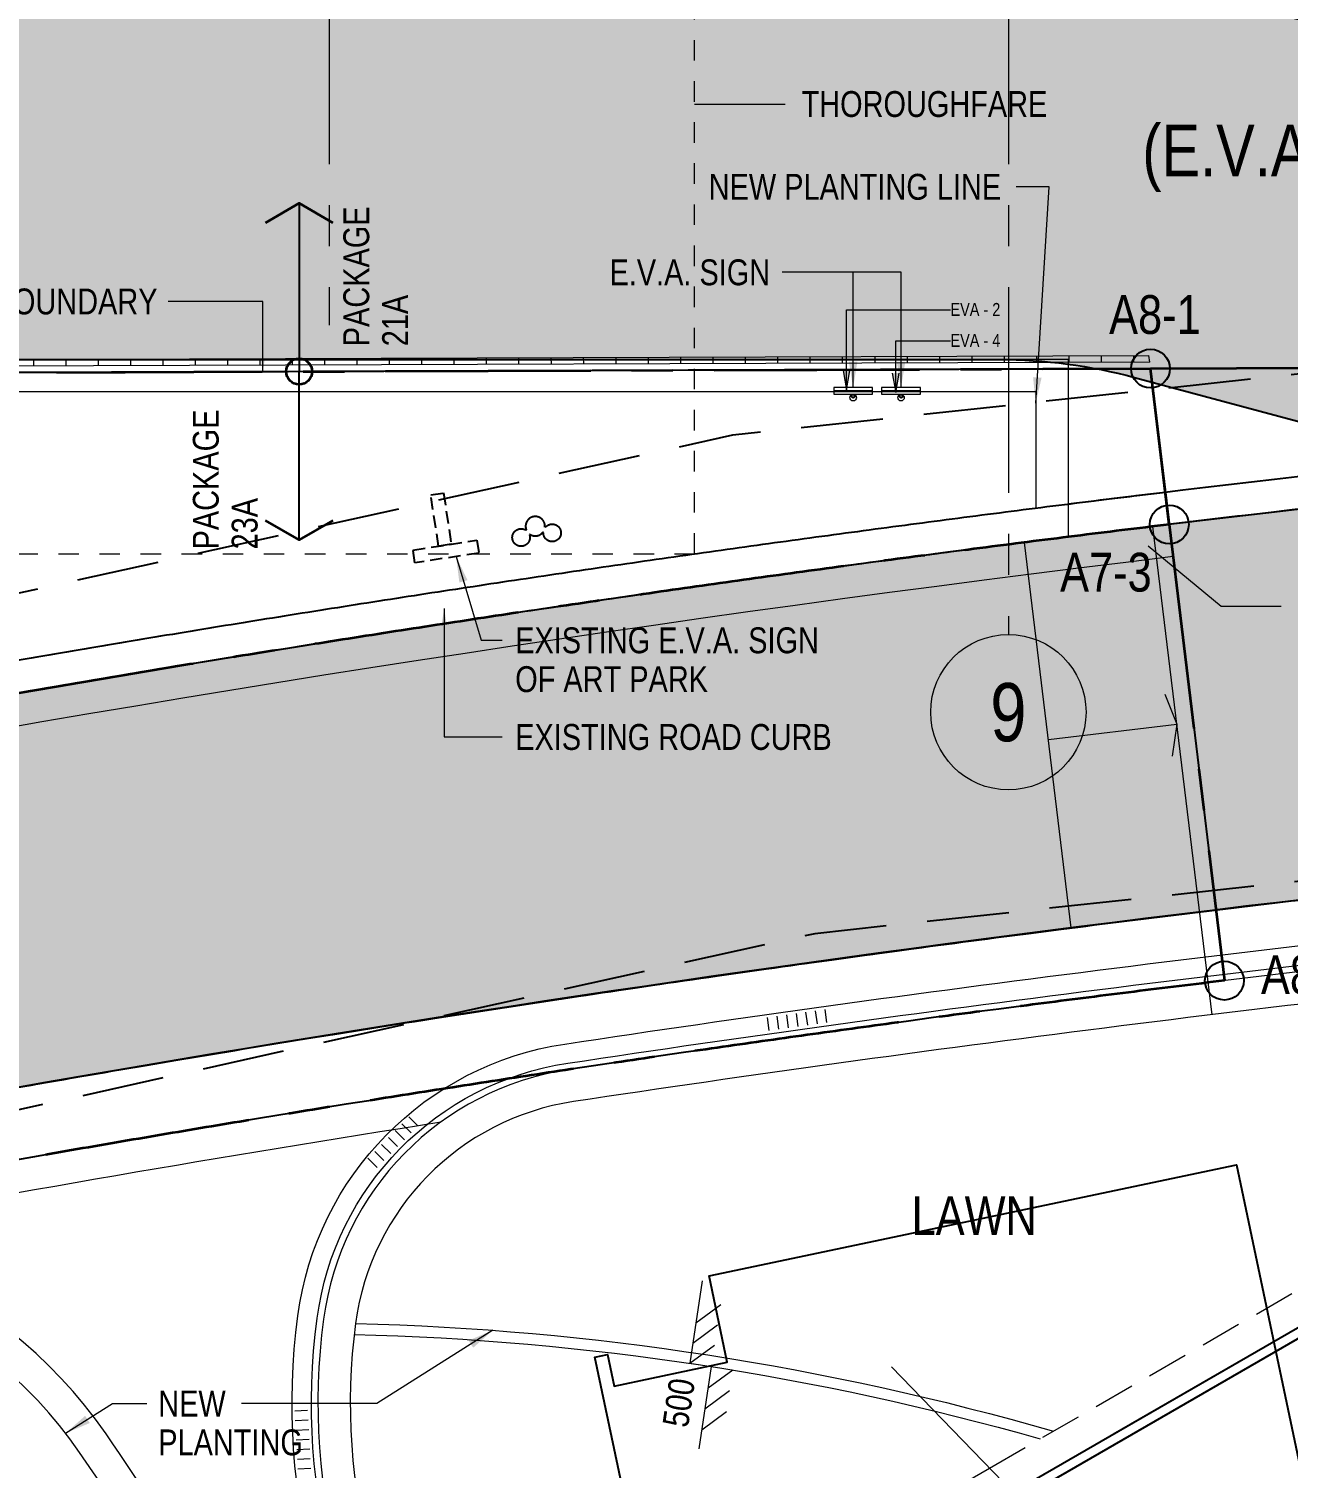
# Model space of a CAD drawing. Header units: millimetres. Extents: x 833576263 to 1668046980, y 817519639 to 1636103653.
# Drawn here: x 834050248 to 834069716, y 818009994 to 818032238 of the extents above; entities that cross this region are included whole.
import ezdxf
from ezdxf.enums import TextEntityAlignment as Align

# ---------------------------------------------------------------- set-up
doc = ezdxf.new("R2010")
doc.units = ezdxf.units.MM
doc.header["$LTSCALE"] = 100
doc.header["$MEASUREMENT"] = 0
for name, pattern in [('C160$0$DASHED', [19.049999999999997, 12.7, -6.35]), ('C160$0$Hidden', [9.524999999999999, 6.35, -3.175]), ('R_P_Grid$0$CENTER', [50.800000000000004, 31.75, -6.35, 6.35, -6.35]), ('R_P_LG$0$Dash', [6.349999999999998, 3.174999999999999, -3.174999999999999]), ('R_P_LG$0$HIDDEN', [9.524999999999999, 6.35, -3.175]), ('R_P_LG$0$HIDDEN2', [4.762499999999999, 3.175, -1.5875]), ('R_P_LG$0$HIDDENX2', [19.049999999999997, 12.7, -6.35]), ('R_site$0$HIDDENX2', [19.049999999999997, 12.7, -6.35])]:
    doc.linetypes.add(name, pattern=pattern)
doc.layers.get('Defpoints').update_dxf_attribs({"color": 170})
for name, color, linetype in [('C160$0$+C160', 6, 'C160$0$Hidden'), ('C160$0$EVA', 1, 'C160$0$DASHED'), ('R_P_LG$0$G-SITE(Drainage Reserve)', 7, 'R_P_LG$0$HIDDENX2'), ('R_site$0$000-structure-b', 3, 'Continuous'), ('R_site$0$G-SITE(Drainage Reserve)', 7, 'R_site$0$HIDDENX2'), ('X-REF', 7, 'Continuous')]:
    doc.layers.add(name, color=color, linetype=linetype)
doc.layers.add('R_P_Grid$0$Defpoints-1', color=5, linetype='Continuous', plot=False)
for name, color, linetype, lineweight in [('R_P_Grid$0$RDA0251-LG', 6, 'R_P_Grid$0$CENTER', 18), ('R_P_Grid$0$RDA0251-PARK', 7, 'R_P_Grid$0$CENTER', 18), ('R_P_Grid$0$RDA9101_21A', 2, 'R_P_Grid$0$CENTER', 35), ('R_P_Grid$0$RDA9101_P46A', 2, 'R_P_Grid$0$CENTER', 35), ('R_P_Grid$0$RDA9102', 1, 'Continuous', 25), ('R_P_LG$0$4-LINE', 7, 'Continuous', 9), ('R_P_LG$0$A-ANNO-KEYN', 8, 'Continuous', 9), ('R_P_LG$0$RDA0324', 7, 'Continuous', 18), ('R_P_LG$0$RDA04011', 4, 'Continuous', 25), ('R_P_LG$0$RDA04031', 3, 'Continuous', 25), ('R_P_LG$0$RDA0624', 7, 'Continuous', 13), ('R_P_LG$0$RDA2202', 3, 'Continuous', 25), ('R_P_LG$0$RDA2301', 7, 'Continuous', 18), ('R_P_LG$0$RDA2302', 7, 'R_P_LG$0$HIDDEN', 18), ('R_P_LG$0$RDA4401', 1, 'Continuous', 18), ('R_P_LG$0$RDA4701', 7, 'Continuous', 18), ('R_P_LG$0$RDA4702', 6, 'Continuous', 18), ('R_P_LG$0$RDA5803', 1, 'Continuous', 20), ('R_P_LG$0$RDA8201', 7, 'Continuous', 18), ('R_P_LG$0$RDA9801', 7, 'Continuous', 18), ('R_site$0$000-Architecture boundary', 2, 'Continuous', 0), ('R_WKCD_PARK$0$000-PAV-Concrete-b', 1, 'Continuous', 25), ('R_WKCD_PARK$0$RDA9801', 7, 'Continuous', 18)]:
    doc.layers.add(name, color=color, linetype=linetype, lineweight=lineweight)
doc.layers.add('R_P_LG$0$UN-PLOT', color=7, linetype='Continuous', lineweight=18, plot=False)
doc.styles.add('R_P_Grid$0$ARIAL', font='arial.ttf', dxfattribs={"width": 0.8})
doc.styles.add('R_P_Grid$0$R_GRID', font='arial.ttf', dxfattribs={"width": 0.8})
doc.styles.add('R_P_LG$0$Arial', font='arial.ttf', dxfattribs={"width": 0.8})
doc.styles.add('R_P_LG$0$Arial_2', font='arial.ttf', dxfattribs={"width": 0.8, "height": 199.9999999999999})
doc.styles.add('R_P_LG$0$romans', font='arial.ttf', dxfattribs={"width": 0.8})
doc.dimstyles.new('R_P_LG$0$M_200LA', dxfattribs={"dimscale": 200, "dimtxt": 2.5, "dimasz": 2, "dimexe": 0.8, "dimexo": 0, "dimgap": 0.75, "dimtad": 1, "dimdec": 0, "dimrnd": 1, "dimzin": 12, "dimdsep": 46, "dimtxsty": 'R_P_LG$0$romans', "dimcen": 2, "dimdle": 1, "dimclrd": 7, "dimclre": 7, "dimclrt": 4, "dimaunit": 1, "dimadec": 3, "dimazin": 0, "dimtfac": 1, "dimtdec": 0, "dimtix": 1, "dimtmove": 2, "dimatfit": 3, "dimfxl": 1, "dimtolj": 1, "dimlwd": 18, "dimlwe": 18, "dimarcsym": 0})
pattern_1 = [(45, (0, 0), (-50.51394068101398, 151.541822043042), [0, -142.875])]

# ---------------------------------------------------------------- blocks, each defined once
blk = doc.blocks.new('R_P_Grid$0$mark-1')
at = {"linetype": 'Continuous'}
blk.add_circle((-4.446443213623752e-14, 6.661338147750939e-15), 4, dxfattribs=at)
at = {"color": 3, "style": 'R_P_Grid$0$R_GRID', "width": 0.8}
blk.add_attdef('GRID', text='', height=3, dxfattribs=at).set_placement((-4.446443213623752e-14, 6.661338147750939e-15), align=Align.MIDDLE_CENTER)
blk = doc.blocks.new('R_P_Grid')
at = {"layer": 'R_P_Grid$0$Defpoints-1'}
for points in [[(834116992.9999999, 818077298.7), (834126573.3750521, 818091401.6999933), (834130473.9999999, 818097143.7), (834143758.4295808, 818116699.7), (833974486.7603672, 818116699.7, 0.05349236090947104), (833969963.9999999, 818084413.7), (833969889.9999999, 818040226.7), (833984641.0001659, 818026699.9998565), (834067586.5298709, 818026987.1087502), (834108001, 818027126.9999999, -0.1498646468250318)], [(834108440.3618884, 818007620.0929712, -0.1997282370089024), (834109168.6806043, 818019975.8713452, -0.02084519618489292), (834108000.9999999, 818027126.9999999), (834067586.5298709, 818026987.1087502), (834068728.4179262, 818017529.1904271, 0.01618129998536882), (834046498.63326, 818014112.3536246, 0.1579728205879089), (834065282.6574936, 817978992.624304, 0.1381182971295977), (834075161.0324117, 817973700.7835401, 0.07199480643906475), (834091040.6114165, 817972530.6304362, 0.07237412416829277), (834117284.2883334, 817982913.1773261, -0.01703961620561868), (834113742.37599, 817988285.2386328), (834114198.379233, 817992921.5811311, 0.1458815804605306), (834113708.5516616, 817995445.6422849, -0.03651851666209613)]]:
    blk.add_lwpolyline(points, format="xyb", close=True, dxfattribs=at)
at = {"layer": 'R_P_Grid$0$RDA0251-LG'}
for p, q in [((834054889.9999967, 818124763.3666668), (834054889.9999967, 818027660.0333312)), ((834065389.9999967, 818124763.3666668), (834065389.9999964, 818022877.1783665))]:
    blk.add_line(p, q, dxfattribs=at)
at = {"layer": 'R_P_Grid$0$RDA0251-PARK'}
blk.add_line((834082954.1016123, 818019726.6999927), (834052150.1197389, 818001942.0127659), dxfattribs=at)
at = {"layer": 'R_P_Grid$0$RDA9101_21A'}
blk.add_line((834067877.3898227, 818024578.0024849), (834067586.5298709, 818026987.1087502), dxfattribs=at)
blk.add_lwpolyline([(834116992.9999999, 818077298.7), (834130473.9999999, 818097143.7), (834143758.4295808, 818116699.7), (833974486.7603672, 818116699.7, 0.05349236090947128), (833969963.9999999, 818084413.7), (833969889.9999999, 818040226.7), (833984641.0001659, 818026699.9998565), (834067586.5298709, 818026987.1087501), (834108000.9999999, 818027126.9999999, -0.1498646468251182)], format="xyb", close=True, dxfattribs=at)
at = {"layer": 'R_P_Grid$0$RDA9101_P46A'}
blk.add_lwpolyline([(834116992.9999999, 818077298.7), (834130473.9999999, 818097143.7), (834143758.4295808, 818116699.7), (833974486.7603672, 818116699.7, 0.05349236090947128), (833969963.9999999, 818084413.7), (833969889.9999999, 818040226.7), (833969957.428766, 818008440.0812304, 0.05555362442850548), (834021539.7888343, 818015825.7687982, -0.03327651942992129), (834067877.3898227, 818024578.0024849), (834068728.4179262, 818017529.1904271, 0.01618129998536882), (834046498.63326, 818014112.3536246, 0.157972820587046), (834065282.6574935, 817978992.6243042, 0.1381182971284425), (834075161.0324113, 817973700.7835402, 0.0719948064404726), (834091040.6114165, 817972530.6304362, 0.07237412416829263), (834117284.2883334, 817982913.1773261, -0.01703961620561855), (834113742.37599, 817988285.2386328), (834114198.379233, 817992921.581131, 0.1458815804604409), (834113708.5516616, 817995445.6422848, -0.03651851666338098), (834108440.3618883, 818007620.0929716, -0.1997282370030871), (834109168.6806043, 818019975.8713452, -0.02084519618570019), (834108000.9999999, 818027126.9999999, -0.1498646468251182)], format="xyb", close=True, dxfattribs=at)
at = {"layer": 'R_P_Grid$0$RDA9102'}
for centre, radius in [((834067586.5298709, 818026987.1087502), 300), ((834067877.3898227, 818024578.0024849), 299.9999999999999), ((834068728.4179262, 818017529.1904271), 300)]:
    blk.add_circle(centre, radius, dxfattribs=at)
at = {"layer": 'R_P_Grid$0$RDA0251-LG', "xscale": 300, "yscale": 300, "zscale": 300}
blk.add_blockref('R_P_Grid$0$mark-1', (834065389.9999964, 818021677.1783665), dxfattribs=at).add_auto_attribs({'GRID': '9'})
at = {"layer": 'R_P_Grid$0$RDA9102', "style": 'R_P_Grid$0$ARIAL', "width": 0.8}
for s, rotation, p in [('A8-1', 5.464151336010184e-06, (834066946.7073563, 818027522.3010654)), ('A7-3', 3.396031469342597e-06, (834066189.1284984, 818023540.5449314)), ('A8-2', 5.464151336010184e-06, (834069294.1115139, 818017321.1001303))]:
    blk.add_text(s, height=600, rotation=rotation, dxfattribs=at).set_placement(p)
blk = doc.blocks.new('R_site$0$A$C486978F0')
at = {"layer": 'R_site$0$000-Architecture boundary'}
blk.add_lwpolyline([(-13.85011690610554, 1.78283108829055), (-12.70525282504968, 2.024049321073107), (-12.4547569679562, 0.8351520061260089), (-10.43412079068366, 1.260891878628172), (-9.839321985840797, -1.562127671786584), (-0.5923428693786263, 0.3861734393285587), (-1.520105699426495, 4.789498708560131), (-4.636680142371915, 4.132849074783735), (-7.041646144120023, 15.5472399344435), (-15.19268699490931, 13.82984858460259), (-14.91126572340727, 12.49417382339016), (-16.65791733423248, 12.12616139126476), (-16.76100195560139, 12.61541910155211), (-16.95670521724969, 12.57418521563523), (-16.22789647174068, 9.115130952442996), (-23.58144652959891, 7.565767688211054), (-20.54457073588856, -6.847777981893159), (-12.39352988498285, -5.13038663205225)], close=True, dxfattribs=at)
blk = doc.blocks.new('R_site$0$architecture 2')
at = {"layer": 'R_site$0$000-structure-b'}
blk.add_lwpolyline([(834071.3198502127, 818003.2704884517), (834074.4364246553, 818003.9271380898), (834075.3641874915, 817999.523812822), (834066.1172083771, 817997.5755116979), (834065.5224095684, 818000.3985312474), (834063.5017733916, 817999.9727913721), (834063.2512775337, 818001.1616886868), (834062.1064134522, 818000.9204704525), (834063.563000483, 817994.0072527342), (834055.4119596347, 817992.2898613728), (834052.3750838216, 818006.7034070386), (834059.7286338763, 818008.2527703131), (834058.9998251258, 818011.7118245753), (834059.1955283876, 818011.7530584614), (834059.2986130095, 818011.2638007515), (834061.0452646199, 818011.631813186), (834060.7638433463, 818012.9674879467), (834068.9148841948, 818014.684879308)], close=True, dxfattribs=at)
blk.add_blockref('R_site$0$A$C486978F0', (834075.956530343, 817999.1376393598))
blk = doc.blocks.new('R_site')
at = {"layer": 'Defpoints', "flags": 128}
blk.add_lwpolyline([(834176136, 818164362.7000002), (834130473.9999999, 818097143.7), (834116992.9999999, 818077298.7), (834114838.9999999, 818072796.7000002), (834112948.0000001, 818068178.7), (834111323.9999999, 818063459.7), (834109973.9999999, 818058654.7000002), (834108902, 818053780.7), (834108110.9999999, 818048852.7), (834107605.0000001, 818043887.7), (834107384.0000001, 818038901.7), (834107448.9999999, 818033911.7000002), (834107801.0000001, 818028933.7000002), (834108000, 818027126.7), (833984641, 818026699.7), (833969889.9999999, 818040226.7), (833969928.0000001, 818062442.7), (833969963.9999999, 818084413.7), (833970929.9999999, 818097533.7), (833973343, 818111638.7), (833977019.9999999, 818125728.7), (833981573.9999999, 818138094.7)], dxfattribs=at)
at = {"layer": 'R_site$0$G-SITE(Drainage Reserve)', "flags": 128}
blk.add_lwpolyline([(833956628.856679, 818021451.1626452), (833964759.1950485, 818010737.3181994), (833975887.2933776, 818010459.4390956), (834007078.5259482, 818014004.6074376), (834061130.7838864, 818025962.1988494), (834090586.3940976, 818029148.3483062), (834127467.1894833, 818034735.4409635), (834127474.2260138, 818034256.5501928), (834127663.9899865, 818031803.8897867), (834127943.529674, 818029359.8335279), (834128305.5249759, 818026973.4459524), (834091590.4058999, 818021411.4516933), (834062396.4161147, 818018253.6011508), (834008364.8740518, 818006300.5925624), (833974067.3066221, 818002402.3609045), (833960662.0251503, 818002737.1034175), (833953094.5433207, 818012709.2373548), (833948573.3483185, 818012313.0204383), (833947840.021196, 818020680.9491744)], close=True, dxfattribs=at)
at = {"xscale": 1000, "yscale": 1000, "zscale": 1000}
blk.add_blockref('R_site$0$architecture 2', (0, 0), dxfattribs=at)
blk = doc.blocks.new('R_WKCD_PARK')
at = {"layer": 'Defpoints'}
blk.add_lwpolyline([(833961618.0110648, 817879844.8784273), (833961668.2652874, 817994331.6484607, -0.4057052637153095), (833969535.8480487, 818002424.7578534, 0.05618692786495175), (834023042.8602173, 818010017.0876592, -0.04697941049701544), (834087592.4085618, 818020388.9735513, -0.0163588099891262), (834088573.1495099, 818020421.0696499), (834091396.5953152, 818020421.0696499, -0.01214730960827476), (834090782.7578804, 818020569.6642944), (834073470.974117, 818025208.3427724, 0.03724923109503464), (834021539.7888765, 818015825.7687958, -0.05618692792992909), (833969363.6877087, 818008422.287413, 0.4057052637058618), (833955668.2658656, 817994334.2821738), (833955618.001523, 817879824.457176)], format="xyb", dxfattribs=at)
at = {"layer": 'R_WKCD_PARK$0$000-PAV-Concrete-b'}
blk.add_lwpolyline([(834080986.8826205, 818019893.102549, 0.02391798539810226), (834047938.8769406, 818015496.688719)], format="xyb", dxfattribs=at)
for centre, radius, start, end in [((834110389.602959, 817672462.0159103), 355173.0272623168, 93.44692586746964, 97.12839964510447), ((834110362.8854094, 817672590.3078665), 354542.1330762391, 93.448745978923, 97.13679896576338)]:
    blk.add_arc(centre, radius, start, end, dxfattribs=at)
at = {"layer": 'R_WKCD_PARK$0$RDA9801'}
for p, q in [((834066314.9999973, 818027126.7000018), (833996689.9999987, 818027126.7000033)), ((834066314.9999973, 818027126.7000018), (834066314.9999973, 818024385.5720713)), ((834065814.9999971, 818026626.700002), (833997189.9999988, 818026626.7000034)), ((834065814.9999971, 818026626.700002), (834065814.9999971, 818024826.5952711)), ((834067877.3898407, 818024578.0023395), (834067937.3213995, 818024081.6071042))]:
    blk.add_line(p, q, dxfattribs=at)
for centre, radius, start, end in [((834110362.8854092, 817672590.3078665), 355042.1330762459, 97.20802031982258, 104.5088182069845), ((834110389.6029574, 817672462.0159147), 354673.0272575364, 96.88420250895894, 99.99380596732134), ((834110362.8854092, 817672590.3078665), 354542.1330762459, 97.13679896730021, 104.508819634902), ((834110389.6029564, 817672462.0159113), 354173.0272606731, 96.88420250876436, 104.5078058805684), ((834045284.5383165, 818006244.8711003), 7500, 34.79116193000269, 101.0370876707613), ((834045284.5383164, 818006244.8711003), 7000, 34.79116193037664, 101.0370876689721), ((834030709.4498476, 817996118.2546457), 25247.71998578754, 21.38515118169092, 34.79116193000323), ((834030709.4498473, 817996118.2546456), 24747.71998594061, 21.38515118169092, 34.79116193017819)]:
    blk.add_arc(centre, radius, start, end, dxfattribs=at)
blk = doc.blocks.new('R_P_LG$0$P46A_EVA_POST_INDICATION SIGN - EVA-2 Two Side-10184191-LG_F _5_000 Mpd_')
at = {"layer": 'R_P_LG$0$4-LINE'}
for p, q in [((300.0000000178814, -30.00000003017485), (-300.0000000178814, -30.00000003017485)), ((-300.0000000178814, -30.00000003017485), (-300.0000000178814, -79.9999999858439)), ((-300.0000000178814, -79.9999999858439), (300.0000000178814, -79.9999999858439)), ((300.0000000178814, -79.9999999858439), (300.0000000178814, -30.00000003017485))]:
    blk.add_line(p, q, dxfattribs=at)
for start, end in [(0, 180), (180, 0)]:
    blk.add_arc((0, 0), 25.0000000488013, start, end, dxfattribs=at)
blk = doc.blocks.new('R_P_LG$0$P46A_EVA_POST_ROUTE SITE - EVA-4-10198987-LG_F _5_000 Mpd_')
at = {"layer": 'R_P_LG$0$4-LINE'}
for p, q in [((300.0000000178814, -30.00000003017485), (-300.0000000178814, -30.00000003017485)), ((-300.0000000178814, -30.00000003017485), (-300.0000000178814, -79.9999999858439)), ((-300.0000000178814, -79.9999999858439), (300.0000000178814, -79.9999999858439)), ((300.0000000178814, -79.9999999858439), (300.0000000178814, -30.00000003017485))]:
    blk.add_line(p, q, dxfattribs=at)
for start, end in [(0, 180), (180, 0)]:
    blk.add_arc((0, 0), 25.0000000488013, start, end, dxfattribs=at)
blk = doc.blocks.new('R_P_LG$0$A$C2FB5719A')
at = {"layer": 'R_P_LG$0$A-ANNO-KEYN'}
for points in [[(834062888.8251199, 818026658.7243817), (834062941.723214, 818026958.7243817), (834062835.9270256, 818026958.7243817)], [(834063647.7148926, 818026618.7828146), (834063700.6129868, 818026918.7828146), (834063594.8167984, 818026918.7828146)]]:
    blk.add_hatch(color=256, dxfattribs=at).paths.add_polyline_path(points, flags=0)
for p, q in [((834062888.8251199, 818027896.9129584), (834064495.1911187, 818027896.9129584)), ((834062888.8251199, 818026658.7243817), (834062888.8251199, 818027896.9129584)), ((834063647.7148926, 818027417.6141543), (834064495.1911187, 818027417.6141543)), ((834063647.7148926, 818026618.7828146), (834063647.7148926, 818027417.6141543)), ((834062835.9270256, 818026958.7243817), (834062888.8251199, 818026658.7243817)), ((834062888.8251199, 818026658.7243817), (834062941.723214, 818026958.7243817)), ((834063594.8167984, 818026918.7828146), (834063647.7148926, 818026618.7828146)), ((834063647.7148926, 818026618.7828146), (834063700.6129868, 818026918.7828146))]:
    blk.add_line(p, q, dxfattribs=at)
at = {"layer": 'R_P_LG$0$4-LINE', "rotation": 180}
for name, p in [('R_P_LG$0$P46A_EVA_POST_INDICATION SIGN - EVA-2 Two Side-10184191-LG_F _5_000 Mpd_', (834062989.9999963, 818026562.1988494)), ('R_P_LG$0$P46A_EVA_POST_ROUTE SITE - EVA-4-10198987-LG_F _5_000 Mpd_', (834063730.7838866, 818026562.1988494))]:
    blk.add_blockref(name, p, dxfattribs=at)
at = {"layer": 'R_P_LG$0$A-ANNO-KEYN', "char_height": 199.9999999999998, "width": 955.6114999999994, "attachment_point": 1, "style": 'R_P_LG$0$Arial_2'}
for s, insert in [('EVA - 2', (834064495.1911187, 818028000.9442084)), ('EVA - 4', (834064495.1911187, 818027521.6454045))]:
    blk.add_mtext(s, dxfattribs=dict(at, insert=insert))
blk = doc.blocks.new('R_P_LG$0$A$C42395E31')
at = {"layer": 'R_P_LG$0$4-LINE'}
blk.add_blockref('R_P_LG$0$A$C2FB5719A', (0, 0), dxfattribs=at)
blk = doc.blocks.new('R_P_LG$0$A$C75553344')
at = {"layer": 'Defpoints', "color": 5, "linetype": 'R_P_LG$0$HIDDEN2'}
blk.add_circle((0, 0), 25, dxfattribs=at)
at = {"layer": 'R_P_LG$0$RDA8201'}
blk.add_lwpolyline([(-300, 30), (300, 30), (300, 130), (-300, 130)], close=True, dxfattribs=at)
blk.add_circle((0, -25), 50, dxfattribs=at)
blk = doc.blocks.new('C160')
at = {"layer": 'C160$0$+C160'}
for points in [[(834067.8174582663, 818025.0743976994, 0.03327651943171633), (834021.4145328786, 818016.309825557, -0.05618003267354438), (833969.3557917454, 818008.922266815, -0.4229708895258026), (833961.0231574157, 818017.0276872782), (833961.1083613457, 818095.794559459), (833961.1548446511, 818098.1290651329), (833961.805965049, 818104.6770990517), (833962.1506311286, 818106.9188161141), (833962.7473810494, 818110.6997000031)], [(833960.5231641834, 818017.0329935832, 0.423134213299117), (833969.3701521821, 818008.4224730803, 0.05618003267077259), (834021.5397888294, 818015.8257687971, -0.03352253213207113), (834068.2235242219, 818024.6196199333, -0.03352253213207113)]]:
    blk.add_lwpolyline(points, format="xyb", dxfattribs=at)
at = {"layer": 'C160$0$+C160', "ltscale": 0.0003}
for points in [[(834056.779202423, 818024.2738214073), (834056.5814933041, 818024.2436369028), (834056.4607552859, 818025.0344733783), (834056.6584644045, 818025.0646578829)], [(834057.2048051651, 818024.1364812974), (834056.2162595708, 818023.985558775), (834056.1860750666, 818024.1832678936), (834057.1746206606, 818024.3341904165)]]:
    blk.add_lwpolyline(points, close=True, dxfattribs=at)
at = {"layer": 'C160$0$+C160'}
for start, end in [(353.3979555792768, 203.6388080211846), (233.3979556814547, 323.638808077395)]:
    blk.add_arc((834058.077155741, 818024.5511621254), 0.1500000000226737, start, end, dxfattribs=at)
for points in [[(834057.9868461577, 818024.4184400244), (834058.0037921577, 818024.3661679069), (834057.9877636157, 818024.3065781038), (834057.9422618186, 818024.2703459245), (834057.8836226981, 818024.2236527542), (834057.798227675, 818024.2333375779), (834057.751534505, 818024.2919766989), (834057.7048315582, 818024.3506280973), (834057.7145261589, 818024.4360108421), (834057.7731652792, 818024.4827040127), (834057.8188144104, 818024.5190535114), (834057.8806932882, 818024.5212390278), (834057.9278912814, 818024.4927550309)], [(834058.2372512441, 818024.5393127827), (834058.2740472265, 818024.580124508), (834058.3336677806, 818024.5960382846), (834058.3877966667, 818024.5747486623), (834058.4575536984, 818024.5473122791), (834058.4918639063, 818024.4685156082), (834058.4644275234, 818024.398758576), (834058.4369853956, 818024.3289869387), (834058.3581944691, 818024.2946913363), (834058.2884374374, 818024.3221277195), (834058.2341332823, 818024.3434862776), (834058.2013011308, 818024.3959821996), (834058.2023699988, 818024.4510988588)]]:
    blk.add_open_spline(points, degree=3, knots=[0, 0, 0, 0, 1, 1, 1, 2, 2, 2, 3, 3, 3, 4, 4, 4, 4], dxfattribs=at)
at = {"layer": 'C160$0$EVA', "flags": 128}
blk.add_lwpolyline([(834128.3170924032, 818030.0795009086, -0.1458440637627426), (834116.0416026195, 818026.4210696502), (834088.5731490626, 818026.4210696502, 0.01635881043925238), (834087.2001116972, 818026.3761351092, 0.04697941011225405), (834021.5397888765, 818015.8257687958, -0.05618692792992909), (833969.3636877087, 818008.422287413, 0.4057052637058618), (833955.6682658655, 817994.3342821738), (833955.618001523, 817879.8244571759), (833955.7222455201, 817865.4382867914), (833956.5902238863, 817853.6298433379, 0.1184459384947622), (833959.1135840596, 817845.729738101, 0.02256321559913431), (833976.1309629908, 817820.3181126427, 0.1502681886719424), (833991.7209271747, 817808.7761799026, 0.08520041912380924), (834018.7364937491, 817804.166668507, 0.06111927870895128), (834043.8758640277, 817807.2765456765, -0.4609204380753084), (834055.5207349241, 817798.9872375125, 0.3171904999282548), (834075.1216292751, 817775.8421836601, 0.0951500649573499), (834184.4185956891, 817768.828005926, 0.2773997467078439), (834239.0899670366, 817811.8605234886), (834242.3915218842, 817820.5586618655, -0.5103769204501658), (834255.055264985, 817823.9844460087), (834260.2461633808, 817819.7899108639, 0.373727360771168), (834277.2874303027, 817820.3981200162, -0.3737273607954108), (834287.9054504626, 817820.777081103), (834291.6443247733, 817817.7558623264), (834296.2324343261, 817823.4338241731), (834292.6545405595, 817826.3249616994, -0.4142135623816608), (834291.4452523973, 817837.7160820193), (834332.5019480572, 817888.5253202986, -0.3500615322416831), (834342.3672960048, 817890.707625676, 0.1026669828085021), (834400.8419485396, 817875.7056382927, 0.100957104215458), (834409.1365158656, 817876.9992329198), (834444.0147099661, 817889.9661795576, 0.3326783618666734), (834453.1668968465, 817904.1656148892), (834452.8572446678, 817908.5952916828, -0.1557174504712636), (834454.0241172535, 817913.3808911021), (834445.7826258425, 817911.7029035809, -0.1154191743534584), (834446.8718508717, 817908.1768886434), (834447.18150305, 817903.7472118515, -0.3326783618645803), (834441.9238637784, 817895.590089427), (834407.0456696778, 817882.6231427891, -0.1009571042037271), (834401.1209787306, 817881.699146627, -0.05141116608463887), (834372.2086608118, 817886.0467483532), (834379.3899189063, 817889.5006191178, 0.1629172916245737), (834396.5954119229, 817906.2274832596), (834392.1232980423, 817910.7812832433, -0.1790729013533158), (834376.7893310667, 817894.9077387658), (834366.5671243226, 817889.9913048262, -0.1993717825458944), (834360.3637244315, 817889.6515530347, -0.04962899271691827), (834334.8001080382, 817901.6254244884), (834322.1186035722, 817909.1792879876), (834319.0480951337, 817904.0244865434), (834323.3455556601, 817901.464661698, -0.4565498826675175), (834325.5008694355, 817889.4151299114), (834274.5527493528, 817826.357375958, -0.4142135623665467), (834263.161629033, 817825.1480877958), (834259.8455201834, 817827.8276885235, -0.2375002192090626), (834248.7266664638, 817852.4081416948, -8.458819018770887e-06), (834248.7599968606, 817853.2093860141), (834242.765185607, 817853.45886153, 8.45916002722326e-06), (834242.7318467724, 817852.6574143729, 0.09888442201445774), (834244.9167825654, 817838.7262430835, -0.3417611349268234), (834241.9305484814, 817829.2716509147, 0.1515942909560853), (834236.7820203863, 817822.6878619377), (834233.480465539, 817813.989723561, -0.2773997467040024), (834183.6667290286, 817774.7807109018, -0.0951500649620676), (834076.6282290558, 817781.6499506235, -0.2204305410192771), (834063.4323639916, 817792.490893495, -0.2646892807491914), (834064.8053109684, 817812.5393987416, -0.09835721455249403), (834067.0294432647, 817814.778837389, 0.1408408976279467), (834072.1963450047, 817820.9355122128), (834089.6141981219, 817860.1102634121, -0.1478366909444102), (834100.5778316843, 817872.816295965, -0.4109005282003134), (834111.7071206765, 817870.3928812445, 0.03169170795531974), (834114.2871147153, 817866.9278139616, 0.2522417272165344), (834125.770006398, 817862.4311570328, -0.1256855543067949), (834129.7455164917, 817861.9149435605), (834135.1135118745, 817859.7759642721), (834142.6223979482, 817855.0475611883), (834145.5621490243, 817859.9140919931), (834128.7020771767, 817870.0856928767, -0.3909616487650074), (834117.8871335909, 817872.0263360878, -0.01313730799186889), (834117.0269929823, 817873.2271240725, -0.385182825093948), (834118.5436819384, 817883.9883187383, 0.01238664475873917), (834120.8151205762, 817885.9813845071, 0.008404185468402367), (834123.0552985338, 817888.1182270101), (834117.1424996464, 817894.1131685445, -0.03849717930313025), (834096.2069851629, 817877.1163970301, 0.1377230721453672), (834084.1316848138, 817862.5478950138), (834066.7138319163, 817823.3731443087, -0.1918031019308231), (834062.1867776173, 817818.9532396334), (834051.7616538771, 817814.6139860273, -0.4463909524280664), (834035.6372227635, 817822.3092777049, 0.1181638603953805), (834032.3653595872, 817828.0097071674), (834034.386, 817830.3208), (834031.6485, 817832.687, -0.1530153310105735), (834020.841, 817838.9455), (834021.0401, 817839.1463), (834020.3463, 817839.9377), (834020.1387, 817839.7482, -0.07692450042795042), (834016.8854, 817845.3187), (834013.2673, 817848.4049), (834007.4545, 817841.5359, -0.3994126225173506), (834008.8061221506, 817824.3168133098), (834007.0687313695, 817822.1756366115), (834011.7278800411, 817818.3951163226), (834015.8194032799, 817823.4375479472, -1.550619121318107), (834022.4224493077, 817810.2399028412, -0.009420843030133354), (834018.7305329127, 817810.166665546, -0.05225876069611794), (834003.1791567056, 817811.780889957, -0.03279563687517581), (833993.7161194178, 817814.4347316531, -0.1502645362487257), (833980.9609858491, 817823.8777577368, -0.02256461508537117), (833964.2444641152, 817848.8400547819, -0.1184455387198875), (833962.5740803665, 817854.069686065), (833961.7206500287, 817865.680210334), (833961.6180110648, 817879.8448784272), (833961.6682652874, 817994.3316484607, -0.4057052637153095), (833969.5358480486, 818002.4247578534, 0.05618692786495175), (834023.0428602174, 818010.0170876592, -0.04697941049701544), (834087.5924085618, 818020.3889735512, -0.0163588099891262), (834088.57314951, 818020.42106965), (834116.0416026195, 818020.4210696503, 0.1466964730407549), (834131.6809994965, 818025.1104736701, -0.02131293819791091), (834130.7970156712, 818030.5410474327, -0.02131293819791091)], format="xyb", dxfattribs=at)
blk = doc.blocks.new('R_P_LG')
at = {"layer": 'R_P_LG$0$RDA0624', "lineweight": 18}
h = blk.add_hatch(dxfattribs=at)
h.set_pattern_fill('DOTS', color=4, scale=90, angle=45, style=0)
h.set_pattern_definition(pattern_1)
edge = h.paths.add_edge_path()
edge.add_arc((834065389.9999963, 818020126.6999962), 13000.00000263652, 75.00000000414259, 89.9999999952714)
edge.add_line((834065389.9999974, 818033126.6999989), (833989233.5976833, 818033126.7000066))
edge.add_arc((833989233.597684, 818040126.7000055), 6999.999998927116, 227.4784739362417, 269.9999999941455, ccw=False)
edge.add_line((833984502.527596, 818034967.5357507), (833978583.9299077, 818040395.0234413))
edge.add_arc((833983314.9999862, 818045554.1876857), 6999.999984888378, 180, 227.4784739363992, ccw=False)
edge.add_line((833976315.0000013, 818045554.1876857), (833976315.0000013, 818098726.7000034))
edge.add_arc((833983314.976107, 818098726.709901), 6999.976105696999, 115.8417149994728, 180.0000810131503, ccw=False)
edge.add_line((833980263.7812061, 818105026.6999928), (834002230.1033152, 818105026.6999928))
edge.add_line((834002230.1033152, 818105026.6999928), (834002230.413197, 818116699.7000031))
edge.add_line((834002230.413197, 818116699.7000031), (833958315.0000013, 818116699.7000031))
edge.add_line((833958315.0000013, 818116699.7000031), (833958315.0000013, 818110699.7000031))
edge.add_line((833958315.0000013, 818110699.7000031), (833963315.0000012, 818110699.7000031))
edge.add_arc((833963315.0000015, 818103699.7000035), 6999.999999642372, -2.9272086976561695e-09, 90.00000000292721, ccw=False)
edge.add_line((833970315.0000012, 818103699.7000031), (833970315.0000012, 818045554.1876926))
edge.add_arc((833983315.0000013, 818045554.1876926), 13000.00000011921, 180, 227.4784739345236)
edge.add_line((833974528.726979, 818035972.8826468), (833980447.3246655, 818030545.3949575))
edge.add_arc((833989233.5976875, 818040126.7000029), 12999.99999955266, 227.4784739342649, 269.9999999989492)
edge.add_line((833989233.5976872, 818027126.7000034), (834065245.1822366, 818027126.700002))
edge.add_arc((834065245.1822366, 818019026.6999972), 8100.000004768372, 75.00000000437308, 90, ccw=False)
edge.add_line((834067341.6165025, 818026850.6991949), (834090782.7578804, 818020569.6642944))
edge.add_arc((834094147.4054662, 818033126.7000366), 13000.00000035616, 255.0000000030815, 269.9999999994746)
edge.add_line((834094147.4054661, 818020126.7000363), (834118759.2740967, 818020126.7000363))
edge.add_arc((834118759.2740966, 818033126.7000384), 13000.00000214577, 270.0000000005253, 282.2616543713316)
edge.add_line((834121520.1678634, 818020423.256975), (834124956.9902881, 818021170.1963334))
edge.add_arc((834126677.2394812, 818013254.9741181), 8100.000000232277, 20.44433993465998, 102.2616543725735, ccw=False)
edge.add_arc((834190761.176432, 818035930.6960492), 59878.77763876336, 183.6705173323146, 199.3563955367698, ccw=False)
edge.add_line((834131005.2285776, 818032097.3283995), (834127870.7181177, 818029996.4247496))
edge.add_line((834127870.7181177, 818029996.4247496), (834126362.9837276, 818029715.8154355))
edge.add_arc((834117071.8822508, 818047426.7000369), 20000.00000036203, 270.00000000068303, 297.68143099358963, ccw=False)
edge.add_line((834117071.882251, 818027426.7000365), (834089164.086918, 818027426.7000363))
edge.add_arc((834089164.0869178, 818033426.7000366), 6000.000000357628, 255.000000005385, 270.0000000022767, ccw=False)
edge.add_line((834087611.1726476, 818027631.1450784), (834068754.6475824, 818032683.7357408))
h = blk.add_hatch(dxfattribs=at)
h.set_pattern_fill('DOTS', color=4, scale=90, angle=45, style=0)
h.set_pattern_definition(pattern_1)
h.paths.add_polyline_path([(834023042.8602176, 818010017.0876594, -0.04697941049407422), (834087592.408558, 818020388.973551, -0.01635880999319798), (834088573.1495063, 818020421.0696499), (834091396.5953152, 818020421.0696499, -0.01214730963753641), (834090782.757879, 818020569.6642947), (834073470.974117, 818025208.3427724, 0.03724923109559444), (834021539.7888758, 818015825.7687956, -0.05618692792907699), (833969363.6877087, 818008422.287413, 0.4057052637059681), (833955668.2658656, 817994334.2821738), (833955655.7003256, 817965708.0690124), (833961655.7009034, 817965708.0690124), (833961668.2652874, 817994331.6484606, -0.4057052637084708), (833969535.8480484, 818002424.7578534, 0.05618692786552941)])
at = {"layer": 'R_P_LG$0$RDA4701'}
h = blk.add_hatch(dxfattribs=at)
h.set_pattern_fill('_USER', color=256, scale=149.9999999999999, angle=-94.49909510862622, pattern_type=0)
h.set_pattern_definition([(277.9760243700124, (834088273.0652199, 818016242.8736069), (148.5489329311398, 20.81380611564664), [])])
h.paths.add_polyline_path([(834061596.9628062, 818016947.1126714), (834061624.7145481, 818016749.0474267), (834062639.7989231, 818016891.275103), (834062612.0471817, 818017089.3403468)])
h = blk.add_hatch(dxfattribs=at)
h.set_pattern_fill('_USER', color=256, scale=149.9999999999999, angle=-56.97835682492136, pattern_type=0)
h.set_pattern_definition([(315.4967626537172, (834077027.3205966, 818030421.2888756), (105.1424345293971, 106.9816267460512), [])])
h.paths.add_polyline_path([(834055440.7091161, 818014732.8027338), (834055583.3512856, 818014592.6128207), (834056301.8245875, 818015323.6539377), (834056159.1824187, 818015463.8438504)])
h = blk.add_hatch(dxfattribs=at)
h.set_pattern_fill('_USER', color=256, scale=149.9999999999999, angle=-9.3364081295671, pattern_type=0)
h.set_pattern_definition([(3.138711349071459, (834057362.5190077, 818036434.6715946), (-8.213017856363791, 149.7749856875007), [])])
h.paths.add_polyline_path([(834054411.2786045, 818009912.9715601), (834054610.9785862, 818009923.9222507), (834054554.8562963, 818010947.3846531), (834054355.1563156, 818010936.4339626)])
at = {"layer": 'Defpoints', "color": 5}
blk.add_lwpolyline([(833989233.5976872, 818027126.7000034), (834065245.1822366, 818027126.700002, -0.06554346279576763), (834067341.6165025, 818026850.6991949), (834090782.7578804, 818020569.6642944, 0.06554346280049257), (834094147.4054661, 818020126.7000363), (834118759.2740967, 818020126.7000363, 0.05355266656695953), (834121520.1678634, 818020423.256975), (834124956.9902881, 818021170.1963334, -0.3729764051908794), (834134267.0363305, 818016084.2821238, -0.06851492487212295), (834131005.2285776, 818032097.3283995), (834127870.7181177, 818029996.4247496), (834126362.9837277, 818029715.8154355, -0.1213738252366265), (834117071.882251, 818027426.7000365), (834089164.086918, 818027426.7000363, -0.06554346280172793), (834087611.1726476, 818027631.1450784), (834068754.6475824, 818032683.7357408, 0.06554346278836554), (834065389.9999974, 818033126.6999989), (833989233.5976833, 818033126.7000066, -0.1876937965184165)], format="xyb", dxfattribs=at)
at = {"layer": 'R_P_LG$0$4-LINE'}
for points in [[(834104910.866847, 817981462.8327, -0.01841400762099185), (834082843.0789549, 817979291.4950597, -0.07799701553958902), (834071020.7296634, 817980411.143018, -0.2554958458850186), (834061807.5652168, 817989000.8472418, -0.228304918963686), (834062799.8021547, 817996661.8620554), (834056525.999855, 818004622.706852, -0.2026240576363495), (834054407.2832047, 818012350.3769693, -0.3338828863890722), (834058534.2997096, 818016549.5850173, -0.01194108763986835), (834075021.5255903, 818018632.9661529, -0.01194108763986835)], [(834104857.987695, 817981758.4065086, -0.01840349566396637), (834082824.7141137, 817979590.9324198, -0.07799701553945769), (834071094.9808664, 817980701.8090787, -0.2554958458855436), (834062092.3249809, 817989095.2499788, -0.2348736073489623), (834063170.4627986, 817996676.2051839), (834056761.6240238, 818004808.3981309, -0.2026240576375399), (834054704.6639972, 818012310.8211321, -0.3338828863846955), (834058579.0060222, 818016252.9348097, -0.01194108763988409), (834075052.0176755, 818018334.519788)]]:
    blk.add_lwpolyline(points, format="xyb", dxfattribs=at)
at = {"layer": 'R_P_LG$0$G-SITE(Drainage Reserve)', "flags": 128}
blk.add_lwpolyline([(833956628.856679, 818021451.1626452), (833964759.1950485, 818010737.3181994), (833975887.2933776, 818010459.4390956), (834007078.5259482, 818014004.6074376), (834061130.7838864, 818025962.1988494), (834090586.3940976, 818029148.3483062), (834127467.1894833, 818034735.4409635), (834127474.2260138, 818034256.5501928), (834127663.9899865, 818031803.8897867), (834127943.529674, 818029359.8335279), (834128305.5249759, 818026973.4459524), (834091590.4058999, 818021411.4516933), (834062396.4161147, 818018253.6011508), (834008364.8740518, 818006300.5925624), (833974067.3066221, 818002402.3609045), (833960662.0251503, 818002737.1034175), (833953094.5433207, 818012709.2373548), (833948573.3483185, 818012313.0204383), (833947840.021196, 818020680.9491744)], close=True, dxfattribs=at)
at = {"layer": 'R_P_LG$0$RDA0324'}
for p, q in [((834060658.9953241, 818012887.3848943), (834060465.2942241, 818011615.2105744)), ((834060560.7350192, 818012242.0388588), (834060943.4828714, 818012523.6340147)), ((834060513.0511103, 818011928.864363), (834060895.7989945, 818012210.4595431)), ((834060465.3670396, 818011615.6897482), (834060848.1151181, 818011897.2850709)), ((834060465.2942241, 818011615.2105744), (834060797.465764, 818011564.6341779)), ((834060797.465764, 818011564.6341779), (834060604.0956051, 818010294.633387)), ((834060747.1473365, 818011234.1569026), (834061129.8953457, 818011515.7521497)), ((834060698.0536722, 818010911.7235312), (834061080.8016816, 818011193.3187785)), ((834060648.9600081, 818010589.29016), (834061031.7080173, 818010870.8854071))]:
    blk.add_line(p, q, dxfattribs=at)
at = {"layer": 'R_P_LG$0$RDA04011', "color": 3, "lineweight": 35}
for points in [[(834054946.5752351, 818029241.5580188), (834054426.9599929, 818029541.5580188), (834053907.3447506, 818029241.5580188)], [(834054946.5752351, 818024641.5580188), (834054426.9599929, 818024341.5580188), (834053907.3447506, 818024641.5580188)]]:
    blk.add_lwpolyline(points, dxfattribs=at)
at = {"layer": 'R_P_LG$0$RDA04011'}
for points in [[(834054426.9599929, 818029541.5580188), (834054426.9599929, 818026941.5580188)], [(834054426.9599929, 818024341.5580188), (834054426.9599929, 818026941.5580188)]]:
    blk.add_lwpolyline(points, dxfattribs=at)
at = {"layer": 'R_P_LG$0$RDA04011', "color": 3, "lineweight": 35}
blk.add_circle((834054426.9599929, 818026941.5580188), 200, dxfattribs=at)
at = {"layer": 'R_P_LG$0$RDA2202'}
for p, q in [((834065457.5900211, 818009625.0843161), (834072128.7840649, 818013476.6999931)), ((834065565.1846583, 818009513.9990288), (834070507.1196356, 818012367.2265178))]:
    blk.add_line(p, q, dxfattribs=at)
at = {"layer": 'R_P_LG$0$RDA2301'}
blk.add_lwpolyline([(834063585.0891354, 818011558.3340026), (834077571.4029496, 817997118.267777, 0.05394589701030329), (834080880.3846353, 817994367.316897, 0.05394589701030329)], format="xyb", dxfattribs=at)
at = {"layer": 'R_P_LG$0$RDA2302', "flags": 128}
for points in [[(834078399.6255394, 818017741.4980913, 0.5738868365789523), (834076782.2189065, 818031982.5851402, 0.1043040939768361), (834067089.9999963, 818034026.699993), (834021324.999998, 818034026.699993)], [(834065098.941229, 818009995.3686081), (834077580.327974, 818017201.5006053, 0.02958150252330769), (834078399.6256775, 818017741.4981945)]]:
    blk.add_lwpolyline(points, format="xyb", dxfattribs=at)
at = {"layer": 'R_P_LG$0$RDA4401', "flags": 128}
blk.add_lwpolyline([(834057985.7168349, 818005888.5465894), (834065098.941229, 818009995.3686081)], dxfattribs=at)
at = {"layer": 'R_P_LG$0$RDA4702'}
for p, q in [((834003262.4271663, 818026964.593329), (834067562.376974, 818027187.1599965)), ((834059325.2261343, 818027058.6474752), (834059324.8799982, 818027158.6468761)), ((834059825.223139, 818027060.3781556), (834059824.877003, 818027160.3775564)), ((834060325.2201437, 818027062.108836), (834060324.8740076, 818027162.1082369)), ((834060825.2171484, 818027063.8395164), (834060824.8710123, 818027163.8389173)), ((834061325.2141532, 818027065.5701969), (834061324.8680171, 818027165.5695977)), ((834061825.2111579, 818027067.3008772), (834061824.8650218, 818027167.3002781)), ((834062325.2081627, 818027069.0315577), (834062324.8620266, 818027169.0309585)), ((834062825.2051674, 818027070.762238), (834062824.8590313, 818027170.7616389)), ((834063324.8560361, 818027172.4923196), (834063325.2021722, 818027072.4929187)), ((834063824.8530408, 818027174.223), (834063825.1991769, 818027074.2235992)), ((834064324.8500456, 818027175.9536804), (834064325.1961817, 818027075.9542795)), ((834064824.8470503, 818027177.6843609), (834064825.1931864, 818027077.68496)), ((834065324.844055, 818027179.4150412), (834065325.1901911, 818027079.4156404)), ((834065824.8410598, 818027181.1457217), (834065825.1871959, 818027081.1463208)), ((834066324.8380646, 818027182.876402), (834066325.1842006, 818027082.8770012)), ((834066824.8350693, 818027184.6070825), (834066825.1812054, 818027084.6076816)), ((834067324.832074, 818027186.3377628), (834067325.1782101, 818027086.338362)), ((834067574.4453579, 818027087.2011701), (834067562.376974, 818027187.1599965)), ((834067574.4453579, 818027087.2011701), (834003262.8261791, 818026864.594125)), ((834050325.280049, 818027027.4952278), (834050324.9339129, 818027127.4946287)), ((834050825.2770537, 818027029.2259083), (834050824.9309176, 818027129.2253091)), ((834051325.2740585, 818027030.9565886), (834051324.9279224, 818027130.9559895)), ((834051825.2710632, 818027032.6872691), (834051824.9249271, 818027132.68667)), ((834052325.268068, 818027034.4179494), (834052324.9219319, 818027134.4173503)), ((834052825.2650727, 818027036.1486299), (834052824.9189366, 818027136.1480308)), ((834053325.2620775, 818027037.8793103), (834053324.9159414, 818027137.8787111)), ((834053825.2590822, 818027039.6099907), (834053824.9129461, 818027139.6093916)), ((834054325.256087, 818027041.3406711), (834054324.9099509, 818027141.3400719)), ((834054825.2530916, 818027043.0713515), (834054824.9069555, 818027143.0707524)), ((834055325.2500963, 818027044.8020319), (834055324.9039602, 818027144.8014327)), ((834055825.2471011, 818027046.5327123), (834055824.900965, 818027146.5321132)), ((834056325.2441058, 818027048.2633927), (834056324.8979697, 818027148.2627935)), ((834056825.2411106, 818027049.9940732), (834056824.8949745, 818027149.993474)), ((834057325.2381153, 818027051.7247535), (834057324.8919792, 818027151.7241544)), ((834057825.23512, 818027053.455434), (834057824.888984, 818027153.4548348)), ((834058325.2321248, 818027055.1861143), (834058324.8859887, 818027155.1855152)), ((834058825.2291296, 818027056.9167948), (834058824.8829935, 818027156.9161956))]:
    blk.add_line(p, q, dxfattribs=at)
at = {"layer": 'R_P_LG$0$RDA5803'}
for p, q in [((833989233.5976872, 818027126.7000034), (834065245.1822366, 818027126.700002)), ((834067341.6165025, 818026850.6991949), (834090782.7578804, 818020569.6642944))]:
    blk.add_line(p, q, dxfattribs=at)
at = {"layer": 'R_P_LG$0$RDA5803', "linetype": 'R_P_LG$0$Dash'}
blk.add_lwpolyline([(833978314.9999985, 818024126.700003), (834060539.9999985, 818024126.700003), (834060539.9999985, 818033126.7000029), (833978314.9999985, 818033126.7000029)], close=True, dxfattribs=at)
at = {"layer": 'R_P_LG$0$RDA5803'}
blk.add_lwpolyline([(833961618.0110648, 817879844.8784273), (833961668.2652874, 817994331.6484607, -0.4057052637153095), (833969535.8480487, 818002424.7578534, 0.05618692786495175), (834023042.8602173, 818010017.0876592, -0.04697941049701544), (834087592.4085618, 818020388.9735513, -0.0163588099891262), (834088573.1495099, 818020421.0696499), (834091396.5953152, 818020421.0696499, -0.01214730960827476), (834090782.7578804, 818020569.6642944), (834073470.974117, 818025208.3427724, 0.03724923109503464), (834021539.7888765, 818015825.7687958, -0.05618692792992909), (833969363.6877087, 818008422.287413, 0.4057052637058618), (833955668.2658656, 817994334.2821738), (833955618.001523, 817879824.457176)], format="xyb", dxfattribs=at)
blk.add_arc((834065245.1822366, 818019026.6999972), 8100.000004768372, 75.00000000437309, 90, dxfattribs=at)
at = {"layer": 'R_P_LG$0$RDA9801'}
for p, q in [((834068539.2463353, 818017002.6287354), (834067622.8435295, 818024547.176854)), ((834066361.6040568, 818018344.0987655), (834065638.1164509, 818024300.4173428)), ((834066008.2366393, 818021253.2970716), (834067993.6440319, 818021494.4557034))]:
    blk.add_line(p, q, dxfattribs=at)
blk.add_lwpolyline([(834067806.9433827, 818021958.2906606), (834067993.6440319, 818021494.4557034), (834067923.4140582, 818020999.4125228)], dxfattribs=at)
for points in [[(834046575.7934089, 818013618.1150099, -0.007340691943685301), (834056618.967811, 818015344.5104139)], [(834055278.4431769, 818012062.1824944, -0.06318659749901173), (834065882.2994064, 818010447.6406628, -0.06318659749901173)], [(834055299.4255822, 818012231.7094576, -0.06405354796903487), (834066086.9698855, 818010565.8072189, -0.06405354796903487)]]:
    blk.add_lwpolyline(points, format="xyb", dxfattribs=at)
for centre, radius, start, end in [((834110389.6030183, 817672462.0153491), 347573.0278072223, 95.8336331667364, 98.57019880142755), ((834110389.6030183, 817672462.0153491), 347073.0278072223, 95.8336331667364, 98.57019880142755), ((834059264.5028154, 818011704.2982947), 4500, 98.57019880142755, 172.4233288524637), ((834059264.5028154, 818011704.2982947), 4000, 98.57019880142755, 172.4233288524637), ((834045284.5383165, 818006244.8711003), 7500, 34.79116193000269, 101.0370876707613), ((834045284.5383164, 818006244.8711003), 7000, 34.79116193037664, 101.0370876689721), ((834064609.6809202, 818010993.3142622), 9892.25623166308, 172.4233288526211, 218.2410252035172), ((834064609.6809202, 818010993.3142622), 9392.25623166308, 172.4233288526211, 218.2410252035172), ((834030709.4498476, 817996118.2546457), 25247.71998578754, 21.38515118169092, 34.79116193000323), ((834030709.4498473, 817996118.2546456), 24747.71998594061, 21.38515118169092, 34.79116193017819)]:
    blk.add_arc(centre, radius, start, end, dxfattribs=at)
at = {"layer": 'R_P_LG$0$RDA8201'}
for p in [(834062989.9999963, 818026562.1988494), (834063730.7838866, 818026562.1988494)]:
    blk.add_blockref('R_P_LG$0$A$C75553344', p, dxfattribs=at)
at = {"layer": 'R_P_LG$0$UN-PLOT'}
blk.add_blockref('R_P_LG$0$A$C42395E31', (0, 0), dxfattribs=at)
at = {"layer": 'R_P_LG$0$RDA0324', "style": 'R_P_LG$0$Arial', "width": 0.8}
blk.add_text('500', height=399.9999999999998, rotation=81.34264591137521, dxfattribs=at).set_placement((834060436.1734468, 818010608.4968075))
at = {"layer": 'R_P_LG$0$RDA04011', "width": 0.8}
for s, style, p in [('THOROUGHFARE', 'R_P_LG$0$Arial', (834062192.7993853, 818030875.4067479)), ('NEW PLANTING LINE', 'R_P_LG$0$romans', (834060757.7991346, 818029596.1841383)), ('PACKAGE 21A BOUNDARY', 'R_P_LG$0$Arial', (834046499.465988, 818027824.544367)), ('EXISTING E.V.A. SIGN', 'R_P_LG$0$romans', (834057766.5400867, 818022588)), ('OF ART PARK', 'R_P_LG$0$romans', (834057766.5400867, 818021988)), ('EXISTING ROAD CURB', 'R_P_LG$0$romans', (834057766.5400867, 818021094.4794121)), ('NEW', 'R_P_LG$0$romans', (834052248.996903, 818010793.0447197)), ('PLANTING', 'R_P_LG$0$romans', (834052248.996903, 818010193.0447197))]:
    blk.add_text(s, height=400, dxfattribs=dict(at, style=style)).set_placement(p)
at = {"layer": 'R_P_LG$0$RDA04011', "char_height": 400, "width": 415.9849931781291, "attachment_point": 1, "rotation": 90, "line_spacing_factor": 0.9, "style": 'R_P_LG$0$Arial'}
for s, insert in [('PACKAGE  21A', (834055110, 818027332)), ('PACKAGE  23A', (834052783.6916482, 818024192.382013))]:
    blk.add_mtext(s, dxfattribs=dict(at, insert=insert))
at = {"layer": 'R_P_LG$0$RDA04031', "color": 3, "style": 'R_P_LG$0$romans', "width": 0.8}
blk.add_text('(E.V.A.)', height=799.9999999999998, rotation=0.0008332830786828053, dxfattribs=at).set_placement((834067459.7688949, 818029956.7754588))
at = {"layer": 'R_P_LG$0$RDA04031', "style": 'R_P_LG$0$Arial', "width": 0.8}
blk.add_text('LAWN', height=599.9999999999993, dxfattribs=at).set_placement((834063893.4715422, 818013598.106477))
at = {"layer": 'R_P_LG$0$RDA8201', "color": 4, "lineweight": 25, "style": 'R_P_LG$0$Arial', "width": 0.8}
blk.add_text('E.V.A. SIGN', height=400, dxfattribs=at).set_placement((834059224.0330411, 818028274.9123342))
at = {"layer": 'R_P_LG$0$RDA04011'}
for points, override in [([(834060540.0000002, 818031075.4067479), (834061937.136039, 818031075.4067479)], {"dimtad": 0}), ([(834065812.4928539, 818026451.0214826), (834066022.6703701, 818029796.1841383), (834065508.4772245, 818029796.1841383)], {"dimgap": 0.75, "dimtad": 0}), ([(834056852.3702931, 818024082.6746141), (834057238, 818022788), (834057566.5400867, 818022788)], {"dimgap": 0.75, "dimtad": 0}), ([(834067549.3070868, 818024248.9107811), (834068677.4030458, 818023313.9801877), (834069604.3493305, 818023313.9801877)], {"dimgap": 0.75, "dimtad": 0}), ([(834056668.3186709, 818023277.3107508), (834056668.3186709, 818021294.4794121), (834057566.5400867, 818021294.4794121)], {"dimgap": 0.75, "dimtad": 0}), ([(834057420.8212637, 818012125.3064765), (834055625.5803785, 818010993.0447197), (834053538.191078, 818010993.0447197)], {"dimtad": 0}), ([(834050816.0800991, 818010534.631642), (834051542.910176, 818010993.0447197), (834052074.8055961, 818010993.0447197)], {"dimtad": 0})]:
    blk.add_leader(points, dimstyle='R_P_LG$0$M_200LA', override=override, dxfattribs=at)
blk.add_leader([(834053865.0367253, 818026939.6129692), (834053865.0367253, 818028024.8172182), (834052402.9601833, 818028024.8172182)], dimstyle='R_P_LG$0$M_200LA', dxfattribs=at)
at = {"layer": 'R_P_LG$0$RDA8201'}
for points in [[(834062989.9999963, 818026692.1988494), (834062989.9999963, 818028474.9123342), (834061891.6336545, 818028474.9123342)], [(834063730.7838866, 818026692.1988494), (834063730.7838866, 818028474.9123342), (834061891.6336545, 818028474.9123342)]]:
    blk.add_leader(points, dimstyle='R_P_LG$0$M_200LA', override={"dimgap": 0.75, "dimtad": 0}, dxfattribs=at)

msp = doc.modelspace()

# ---------------------------------------------------------------- block references
at = {"layer": 'X-REF'}
msp.add_blockref('R_P_Grid', (0, 0), dxfattribs=at)

# ---------------------------------------------------------------- next in the draw order: block references
msp.add_blockref('R_site', (0, 0), dxfattribs=at)

# ---------------------------------------------------------------- next in the draw order: block references
msp.add_blockref('R_WKCD_PARK', (0, 0), dxfattribs=at)

# ---------------------------------------------------------------- next in the draw order: block references
at = {"layer": 'X-REF', "xscale": 1000, "yscale": 1000, "zscale": 1000}
msp.add_blockref('C160', (0, 0), dxfattribs=at)

# ---------------------------------------------------------------- next in the draw order: block references
at = {"layer": 'X-REF'}
msp.add_blockref('R_P_LG', (0, 0), dxfattribs=at)

doc.saveas('drawing.dxf')
